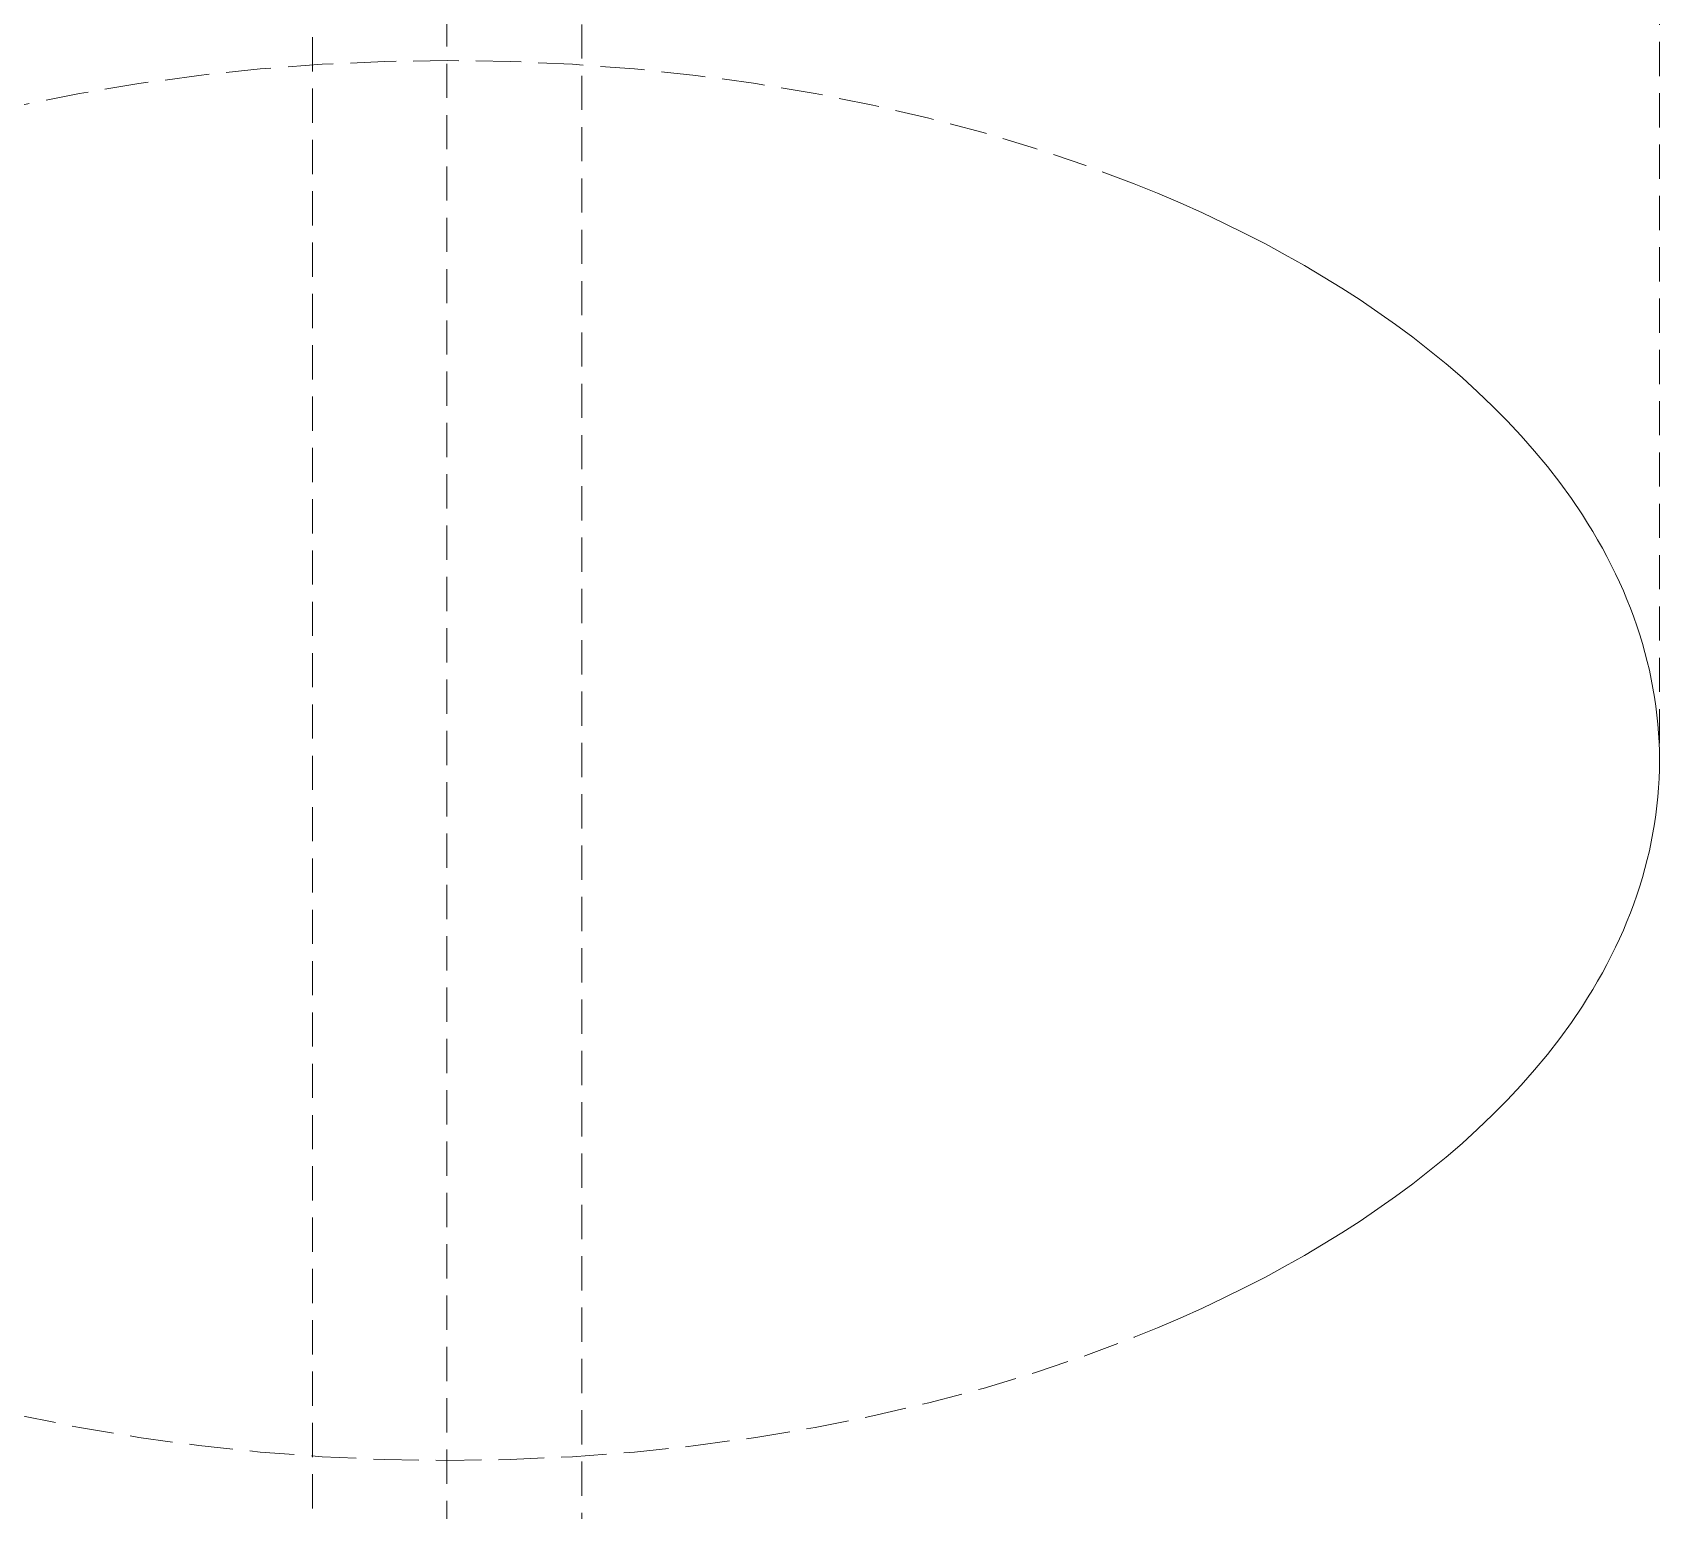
# Model space of a CAD drawing. Header units: millimetres. Extents: x -124 to 15640, y 659 to 4121.
# Drawn here: x 4079 to 4139.4, y 2297.9 to 2352.7 of the extents above; entities that cross this region are included whole.
import ezdxf

# ---------------------------------------------------------------- set-up
doc = ezdxf.new("R2010")
doc.units = ezdxf.units.MM
doc.linetypes.add('HIDDEN', pattern=[1.905, 1.27, -0.635])
doc.layers.add('ZANO_R_przerywana', color=7, linetype='HIDDEN', lineweight=0)

msp = doc.modelspace()

# ---------------------------------------------------------------- linework, layer by layer
at = {"layer": 'ZANO_R_przerywana'}
for p, q in [((4094.368, 2427.79), (4094.368, 1774.592)), ((4089.382, 2275.104), (4089.382, 2387.337)), ((4099.382, 2387.339), (4099.382, 2281.438)), ((4139.388, 2382.882), (4139.388, 2325.727)), ((4087.44, 2351.397), (4085.167, 2351.157)), ((4089.74, 2351.569), (4087.44, 2351.397)), ((4092.059, 2351.673), (4089.74, 2351.569)), ((4094.388, 2351.708), (4092.059, 2351.673)), ((4096.716, 2351.673), (4094.388, 2351.708)), ((4099.035, 2351.569), (4096.716, 2351.673)), ((4101.335, 2351.397), (4099.035, 2351.569)), ((4103.608, 2351.157), (4101.335, 2351.397)), ((4082.93, 2350.852), (4080.737, 2350.484)), ((4085.167, 2351.157), (4082.93, 2350.852)), ((4105.845, 2350.852), (4103.608, 2351.157)), ((4108.038, 2350.484), (4105.845, 2350.852)), ((4080.737, 2350.484), (4078.596, 2350.056)), ((4110.179, 2350.056), (4108.038, 2350.484)), ((4112.261, 2349.571), (4110.179, 2350.056)), ((4114.277, 2349.033), (4112.261, 2349.571)), ((4116.224, 2348.444), (4114.277, 2349.033)), ((4118.095, 2347.81), (4116.224, 2348.444)), ((4119.886, 2347.135), (4118.095, 2347.81)), ((4120.751, 2346.783), (4119.886, 2347.135)), ((4121.595, 2346.422), (4120.751, 2346.783)), ((4122.418, 2346.052), (4121.595, 2346.422)), ((4123.219, 2345.675), (4122.418, 2346.052)), ((4123.999, 2345.291), (4123.219, 2345.675)), ((4124.757, 2344.899), (4123.999, 2345.291)), ((4125.493, 2344.502), (4124.757, 2344.899)), ((4126.207, 2344.099), (4125.493, 2344.502)), ((4126.906, 2343.686), (4126.207, 2344.099)), ((4127.594, 2343.261), (4126.906, 2343.686)), ((4128.272, 2342.824), (4127.594, 2343.261)), ((4128.938, 2342.374), (4128.272, 2342.824)), ((4129.591, 2341.911), (4128.938, 2342.374)), ((4130.231, 2341.436), (4129.591, 2341.911)), ((4130.856, 2340.948), (4130.231, 2341.436)), ((4131.466, 2340.449), (4130.856, 2340.948)), ((4132.06, 2339.938), (4131.466, 2340.449)), ((4132.636, 2339.415), (4132.06, 2339.938)), ((4133.195, 2338.88), (4132.636, 2339.415)), ((4133.735, 2338.334), (4133.195, 2338.88)), ((4134.254, 2337.778), (4133.735, 2338.334)), ((4134.753, 2337.211), (4134.254, 2337.778)), ((4135.231, 2336.634), (4134.753, 2337.211)), ((4135.686, 2336.046), (4135.231, 2336.634)), ((4136.118, 2335.45), (4135.686, 2336.046)), ((4136.526, 2334.844), (4136.118, 2335.45)), ((4136.721, 2334.538), (4136.526, 2334.844)), ((4136.909, 2334.23), (4136.721, 2334.538)), ((4137.091, 2333.92), (4136.909, 2334.23)), ((4137.267, 2333.608), (4137.091, 2333.92)), ((4137.437, 2333.295), (4137.267, 2333.608)), ((4137.599, 2332.979), (4137.437, 2333.295)), ((4137.755, 2332.662), (4137.599, 2332.979)), ((4137.904, 2332.343), (4137.755, 2332.662)), ((4138.047, 2332.022), (4137.904, 2332.343)), ((4138.182, 2331.7), (4138.047, 2332.022)), ((4138.311, 2331.376), (4138.182, 2331.7)), ((4138.433, 2331.051), (4138.311, 2331.376)), ((4138.547, 2330.725), (4138.433, 2331.051)), ((4138.655, 2330.397), (4138.547, 2330.725)), ((4138.755, 2330.069), (4138.655, 2330.397)), ((4138.848, 2329.739), (4138.755, 2330.069)), ((4138.934, 2329.408), (4138.848, 2329.739)), ((4139.012, 2329.076), (4138.934, 2329.408)), ((4139.083, 2328.744), (4139.012, 2329.076)), ((4139.147, 2328.411), (4139.083, 2328.744)), ((4139.203, 2328.077), (4139.147, 2328.411)), ((4139.252, 2327.742), (4139.203, 2328.077)), ((4139.293, 2327.407), (4139.252, 2327.742)), ((4139.327, 2327.072), (4139.293, 2327.407)), ((4139.354, 2326.736), (4139.327, 2327.072)), ((4139.372, 2326.4), (4139.354, 2326.736)), ((4139.384, 2326.064), (4139.372, 2326.4)), ((4139.388, 2325.727), (4139.384, 2326.064)), ((4139.372, 2325.055), (4139.384, 2325.391)), ((4139.384, 2325.391), (4139.388, 2325.727)), ((4139.354, 2324.719), (4139.372, 2325.055)), ((4139.293, 2324.048), (4139.327, 2324.383)), ((4139.327, 2324.383), (4139.354, 2324.719)), ((4139.203, 2323.378), (4139.252, 2323.713)), ((4139.252, 2323.713), (4139.293, 2324.048)), ((4139.083, 2322.711), (4139.147, 2323.044)), ((4139.147, 2323.044), (4139.203, 2323.378)), ((4138.934, 2322.047), (4139.012, 2322.378)), ((4139.012, 2322.378), (4139.083, 2322.711)), ((4138.755, 2321.386), (4138.848, 2321.716)), ((4138.848, 2321.716), (4138.934, 2322.047)), ((4138.655, 2321.058), (4138.755, 2321.386)), ((4138.433, 2320.404), (4138.547, 2320.73)), ((4138.547, 2320.73), (4138.655, 2321.058)), ((4138.182, 2319.755), (4138.311, 2320.079)), ((4138.311, 2320.079), (4138.433, 2320.404)), ((4137.904, 2319.112), (4138.047, 2319.433)), ((4138.047, 2319.433), (4138.182, 2319.755)), ((4137.599, 2318.476), (4137.755, 2318.793)), ((4137.755, 2318.793), (4137.904, 2319.112)), ((4137.267, 2317.846), (4137.437, 2318.16)), ((4137.437, 2318.16), (4137.599, 2318.476)), ((4136.909, 2317.224), (4137.091, 2317.534)), ((4137.091, 2317.534), (4137.267, 2317.846)), ((4136.526, 2316.61), (4136.721, 2316.916)), ((4136.721, 2316.916), (4136.909, 2317.224)), ((4136.118, 2316.005), (4136.526, 2316.61)), ((4135.686, 2315.408), (4136.118, 2316.005)), ((4135.231, 2314.821), (4135.686, 2315.408)), ((4134.753, 2314.244), (4135.231, 2314.821)), ((4134.254, 2313.677), (4134.753, 2314.244)), ((4133.735, 2313.12), (4134.254, 2313.677)), ((4133.195, 2312.575), (4133.735, 2313.12)), ((4132.636, 2312.04), (4133.195, 2312.575)), ((4131.466, 2311.006), (4132.06, 2311.517)), ((4132.06, 2311.517), (4132.636, 2312.04)), ((4130.856, 2310.506), (4131.466, 2311.006)), ((4130.231, 2310.019), (4130.856, 2310.506)), ((4129.591, 2309.544), (4130.231, 2310.019)), ((4128.272, 2308.631), (4128.938, 2309.081)), ((4128.938, 2309.081), (4129.591, 2309.544)), ((4127.594, 2308.194), (4128.272, 2308.631)), ((4126.906, 2307.769), (4127.594, 2308.194)), ((4125.493, 2306.953), (4126.207, 2307.356)), ((4126.207, 2307.356), (4126.906, 2307.769)), ((4124.757, 2306.556), (4125.493, 2306.953)), ((4123.219, 2305.78), (4123.999, 2306.164)), ((4123.999, 2306.164), (4124.757, 2306.556)), ((4121.595, 2305.033), (4122.418, 2305.403)), ((4122.418, 2305.403), (4123.219, 2305.78)), ((4120.751, 2304.672), (4121.595, 2305.033)), ((4118.095, 2303.644), (4119.886, 2304.32)), ((4119.886, 2304.32), (4120.751, 2304.672)), ((4116.224, 2303.01), (4118.095, 2303.644)), ((4114.277, 2302.422), (4116.224, 2303.01)), ((4112.261, 2301.884), (4114.277, 2302.422)), ((4110.179, 2301.399), (4112.261, 2301.884)), ((4078.596, 2301.399), (4080.737, 2300.971)), ((4108.038, 2300.971), (4110.179, 2301.399)), ((4080.737, 2300.971), (4082.93, 2300.603)), ((4082.93, 2300.603), (4085.167, 2300.298)), ((4103.608, 2300.298), (4105.845, 2300.603)), ((4105.845, 2300.603), (4108.038, 2300.971)), ((4085.167, 2300.298), (4087.44, 2300.058)), ((4087.44, 2300.058), (4089.74, 2299.886)), ((4099.035, 2299.886), (4101.335, 2300.058)), ((4101.335, 2300.058), (4103.608, 2300.298)), ((4089.74, 2299.886), (4092.059, 2299.781)), ((4092.059, 2299.781), (4094.388, 2299.747)), ((4094.388, 2299.747), (4096.716, 2299.781)), ((4096.716, 2299.781), (4099.035, 2299.886))]:
    msp.add_line(p, q, dxfattribs=at)

doc.saveas('drawing.dxf')
